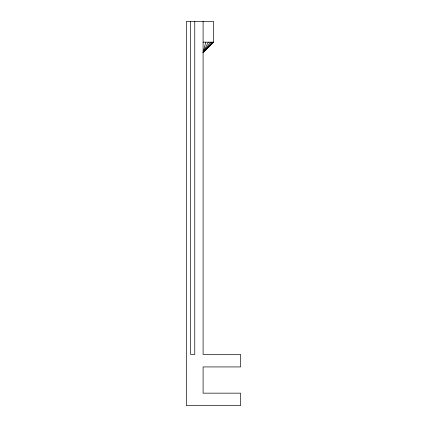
<?xml version="1.0" encoding="UTF-8"?>
<svg xmlns="http://www.w3.org/2000/svg" width="427" height="427" viewBox="0 0 427 427"><rect width="100%" height="100%" fill="white"/><g stroke="black" fill="none" stroke-linecap="round" stroke-linejoin="round"><path stroke-width="0.64" d="M205.787 42.166L203.092 52.574L213.5 42.166L213.5 21.35L186.439 21.35L186.439 405.65L240.561 405.65L240.561 393.16L203.092 393.16L203.092 366.926L240.561 366.926L240.561 354.437L203.092 354.437L203.092 21.35M208.296 42.166L203.092 52.574L213.148 42.166M210.452 42.166L203.092 52.574L212.107 42.166M203.092 42.166L213.5 42.166M194.765 21.35L194.765 354.437L190.602 354.437L190.602 21.35"/></g></svg>
